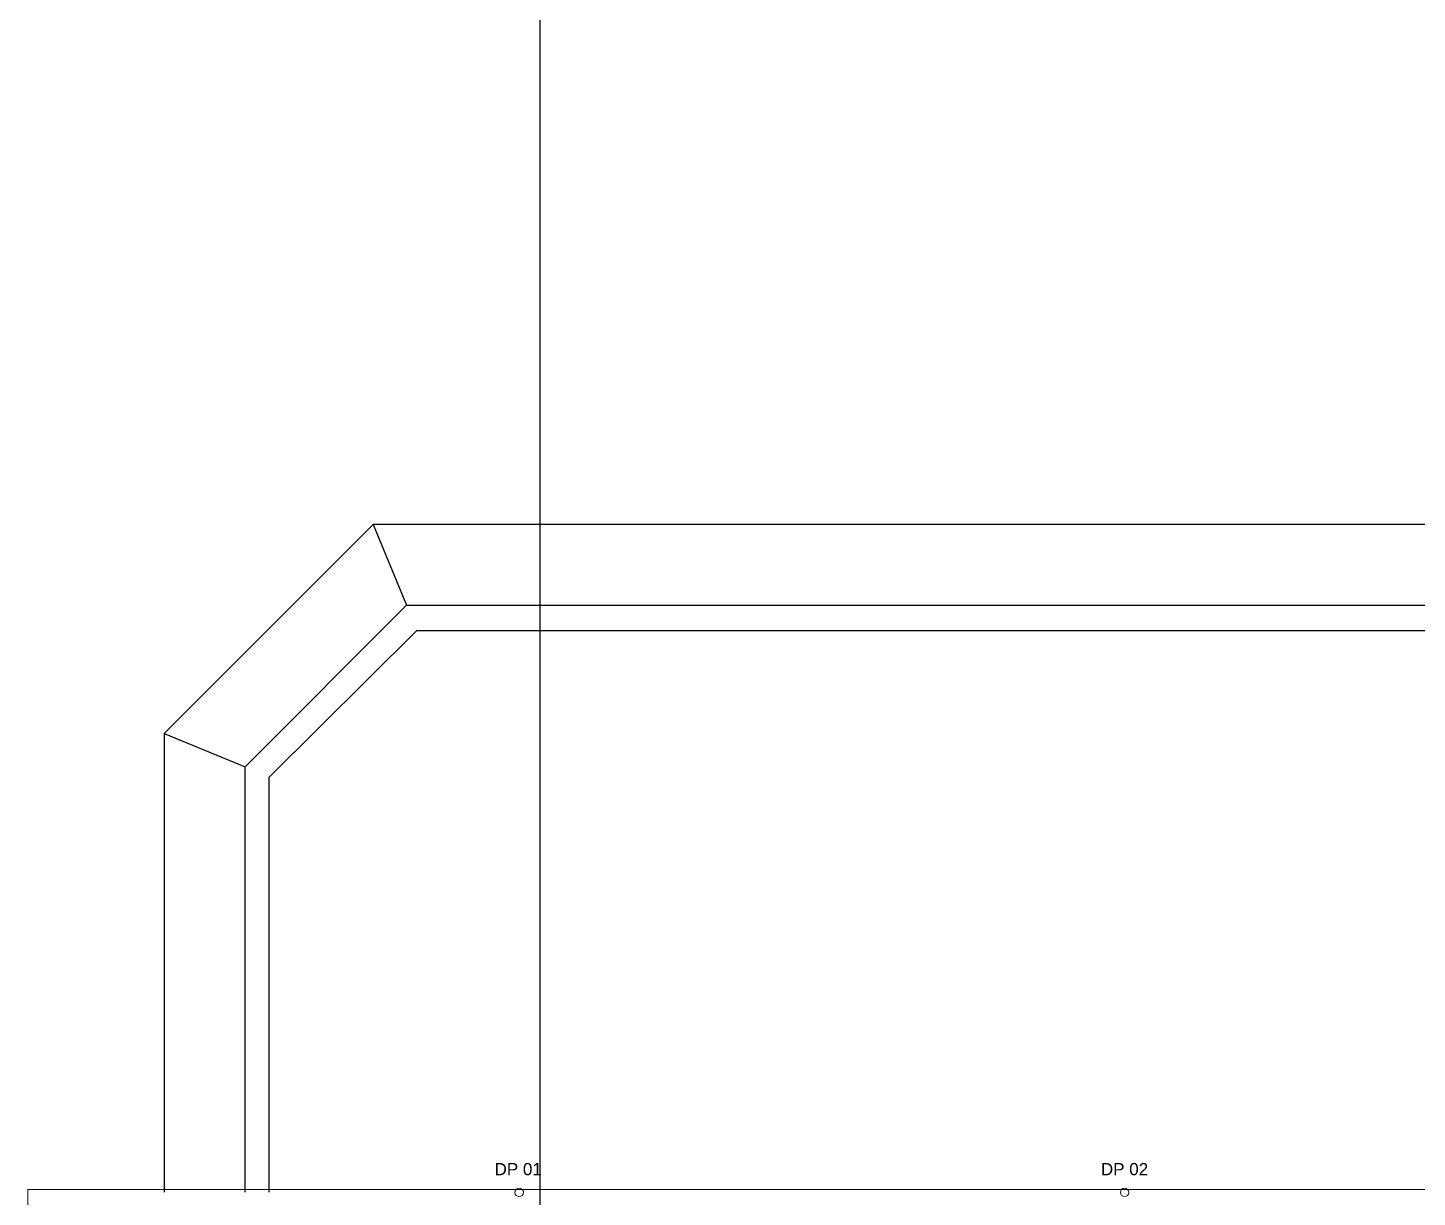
# Model space of a CAD drawing. Header units: millimetres. Extents: x -59 to 47, y 152 to 919.
# Drawn here: x -49.81 to -30.62, y 617.66 to 633.8 of the extents above; entities that cross this region are included whole.
import ezdxf

# ---------------------------------------------------------------- set-up
doc = ezdxf.new("R2010")
doc.units = ezdxf.units.MM
for name, color, linetype in [('PDF_014408$A$walls.outside_Pen_No__4', 7, 'Continuous'), ('PDF_014408$BL-ROOF', 7, 'Continuous'), ('PDF_014408$PL-SERVICES-STORMWATER', 7, 'Continuous'), ('PDF_Text', 7, 'Continuous')]:
    doc.layers.add(name, color=color, linetype=linetype)
doc.styles.add('PDF ArialMT', font='arial.ttf')

msp = doc.modelspace()

# ---------------------------------------------------------------- linework, layer by layer
msp.add_line((-42.736, 397.564), (-42.736, 918.763))
at = {"layer": 'PDF_014408$A$walls.outside_Pen_No__4', "lineweight": 25}
for points in [[(-8.33, 626.946), (-45.04, 626.946), (-47.925, 624.061), (-47.925, 617.727)], [(-45.04, 626.946), (-44.578, 625.831)], [(-46.809, 617.727), (-46.809, 623.6), (-44.578, 625.831), (-8.33, 625.831)], [(-46.476, 617.727), (-46.476, 623.459), (-44.437, 625.484), (-8.33, 625.484)], [(-47.925, 624.061), (-46.809, 623.6)]]:
    msp.add_lwpolyline(points, dxfattribs=at)
at = {"layer": 'PDF_014408$BL-ROOF', "lineweight": 9}
msp.add_lwpolyline([(-5.291, 598.609), (-49.81, 598.609), (-49.81, 617.765), (16.75, 617.765), (16.75, 598.609), (7.762, 598.609)], dxfattribs=at)
at = {"layer": 'PDF_014408$PL-SERVICES-STORMWATER', "lineweight": 0}
for centre in [(-43.024, 617.723), (-34.664, 617.723)]:
    msp.add_circle(centre, 0.0577, dxfattribs=at)

# ---------------------------------------------------------------- texts
at = {"layer": 'PDF_Text', "char_height": 0.1683, "attachment_point": 4, "style": 'PDF ArialMT'}
for s, insert in [('DP 01', (-43.364, 618.044)), ('DP 02', (-34.991, 618.044))]:
    msp.add_mtext(s, dxfattribs=dict(at, insert=insert))

doc.saveas('drawing.dxf')
